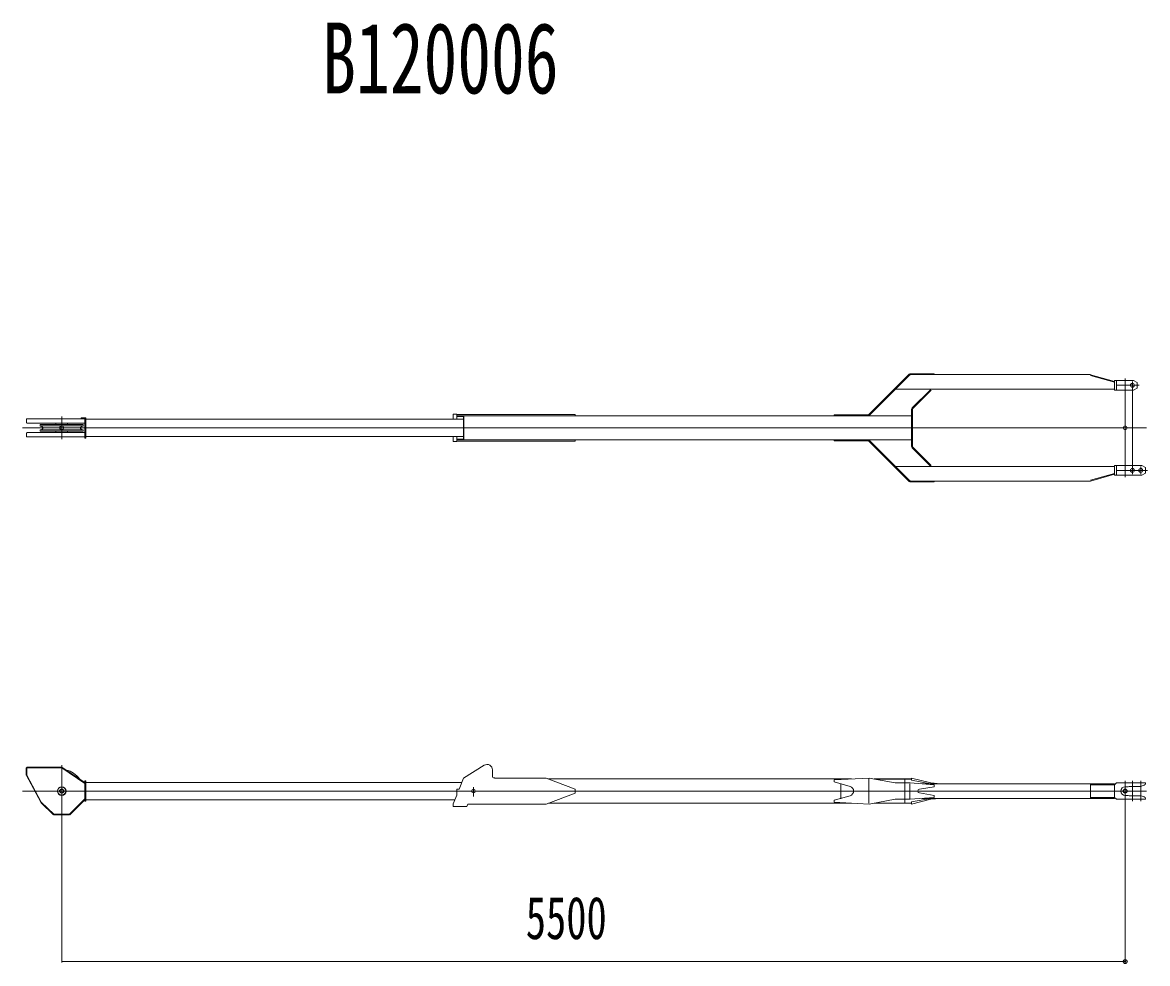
# Model space of a CAD drawing. Units: millimetres, scale not verified. Extents: x -25692 to 24490, y -16109 to 16085.
# Drawn here: x 16352 to 22171, y 10658 to 15522 of the extents above; entities that cross this region are included whole.
import ezdxf
from ezdxf.enums import TextEntityAlignment as Align

# ---------------------------------------------------------------- set-up
doc = ezdxf.new("R2010")
doc.units = ezdxf.units.MM
doc.header["$LTSCALE"] = 40
doc.header["$PDMODE"] = 32
doc.header["$PDSIZE"] = 20
doc.layers.add('0-0_0', color=7, linetype='Continuous', lineweight=18)
doc.layers.add('0-1_DEFPOINTS', color=7, linetype='Continuous')
doc.styles.add('ＭＳ ゴシック', font='')
doc.styles.get('ＭＳ ゴシック').set_extended_font_data('MS Gothic')

# ---------------------------------------------------------------- blocks, each defined once
blk = doc.blocks.new('D5')
at = {"layer": '0-0_0'}
for p, q in [((73906.7, 23614.44), (73906.7, 22730.41)), ((79406.7, 23614.44), (79406.7, 22730.41)), ((73910.9, 22734.91), (79402.5, 22734.91))]:
    blk.add_line(p, q, dxfattribs=at)
for points in [[(73910.9, 22735.61), (73910.9, 22734.21), (73906.7, 22734.91)], [(79402.5, 22735.61), (79402.5, 22734.21), (79406.7, 22734.91)]]:
    blk.add_solid(points, dxfattribs=at)
at = {"layer": '0-1_DEFPOINTS'}
for p in [(73906.7, 23616), (79406.7, 23616), (79406.7, 22734.91)]:
    blk.add_point(p, dxfattribs=at)
at = {"layer": '0-0_0', "style": 'ＭＳ ゴシック', "width": 0.7}
blk.add_text('5500', height=219.9, dxfattribs=at).set_placement((76306.7, 22784.91), align=Align.BOTTOM_LEFT)

msp = doc.modelspace()

# ---------------------------------------------------------------- linework, layer by layer
at = {"layer": '0-0_0'}
for p, q in [((20730.28, 13495.05), (20938.58, 13703.25)), ((20733.48, 13491.85), (20941.78, 13700.05)), ((20945.28, 13706.05), (21067.68, 13706.05)), ((20945.28, 13701.55), (21875.18, 13701.55)), ((21067.68, 13701.55), (21067.68, 13706.05)), ((21875.18, 13697.05), (22000.18, 13662.05)), ((21876.48, 13701.35), (22000.18, 13666.75)), ((22055.18, 13171.55), (22055.18, 13681.55)), ((20868.18, 13626.55), (22000.18, 13626.55)), ((20953.48, 13529.35), (21047.98, 13623.75)), ((20956.68, 13526.15), (21051.08, 13620.55)), ((21998.98, 13662.35), (22000.18, 13666.75)), ((22000.18, 13671.55), (22097.68, 13671.55)), ((22000.18, 13621.55), (22000.18, 13671.55)), ((22000.18, 13621.55), (22097.68, 13621.55)), ((22009.68, 13621.55), (22009.68, 13671.55)), ((22010.68, 13646.55), (22127.68, 13646.55)), ((22092.68, 13186.55), (22092.68, 13666.55)), ((22117.68, 13661.55), (22097.68, 13671.55)), ((22097.68, 13621.55), (22117.68, 13631.55)), ((22117.68, 13631.55), (22117.68, 13661.55)), ((20950.68, 13330.45), (20950.68, 13522.65)), ((20955.18, 13330.45), (20955.18, 13522.65)), ((16372.38, 13473.75), (16675.18, 13473.75)), ((16372.38, 13457.75), (16372.38, 13473.75)), ((16378.78, 13450.55), (16675.18, 13450.55)), ((16444.18, 13444.05), (16666.18, 13444.05)), ((16444.18, 13444.05), (16444.18, 13437.95)), ((16524.98, 13444.05), (16524.98, 13450.55)), ((16555.18, 13368.05), (16555.18, 13485.05)), ((16555.18, 13473.75), (16555.18, 13450.55)), ((16585.48, 13444.05), (16585.48, 13450.55)), ((16656.18, 13476.05), (16656.18, 13479.05)), ((16656.18, 13479.05), (16679.68, 13479.05)), ((16656.18, 13476.05), (16675.18, 13476.05)), ((16666.18, 13444.05), (16666.18, 13437.95)), ((16675.18, 13374.05), (16675.18, 13479.05)), ((16679.68, 13374.05), (16679.68, 13479.05)), ((16679.68, 13471.55), (18633.98, 13471.55)), ((18579.68, 13496.55), (18598.68, 13496.55)), ((18579.68, 13471.55), (18579.68, 13496.55)), ((18598.68, 13496.55), (18598.68, 13471.55)), ((18598.68, 13495.05), (19210.18, 13495.05)), ((18598.68, 13489.05), (20950.68, 13489.05)), ((18598.68, 13485.85), (18633.98, 13485.85)), ((18633.98, 13367.25), (18633.98, 13485.85)), ((18635.18, 13364.05), (18635.18, 13489.05)), ((19210.18, 13495.05), (19210.18, 13489.05)), ((20550.68, 13489.05), (20550.68, 13493.55)), ((20550.68, 13493.55), (20726.78, 13493.55)), ((16352.38, 13426.55), (22164.68, 13426.55)), ((16378.78, 13402.55), (16675.18, 13402.55)), ((16444.18, 13415.15), (16444.18, 13409.05)), ((16666.18, 13409.05), (16444.18, 13409.05)), ((16445.58, 13436.05), (16454.98, 13432.65)), ((16454.98, 13420.45), (16445.58, 13417.05)), ((16449.18, 13436.55), (16661.18, 13436.55)), ((16661.18, 13416.55), (16449.18, 13416.55)), ((16524.98, 13409.05), (16524.98, 13402.55)), ((16555.18, 13379.35), (16555.18, 13402.55)), ((16585.48, 13409.05), (16585.48, 13402.55)), ((16664.88, 13436.05), (16655.48, 13432.65)), ((16655.48, 13420.45), (16664.88, 13417.05)), ((16666.18, 13415.15), (16666.18, 13409.05)), ((16675.18, 13374.05), (16679.68, 13374.05)), ((16679.68, 13381.55), (18633.98, 13381.55)), ((18579.68, 13356.55), (18579.68, 13381.55)), ((18579.68, 13356.55), (18598.68, 13356.55)), ((18598.68, 13356.55), (18598.68, 13381.55)), ((18598.68, 13367.25), (18633.98, 13367.25)), ((18598.68, 13364.05), (20950.68, 13364.05)), ((18598.68, 13358.05), (19210.18, 13358.05)), ((19210.18, 13358.05), (19210.18, 13364.05)), ((20550.68, 13364.05), (20550.68, 13359.55)), ((20550.68, 13359.55), (20726.78, 13359.55)), ((20730.28, 13358.05), (20938.68, 13149.75)), ((20733.48, 13361.25), (20941.78, 13152.95)), ((20956.68, 13326.95), (21051.18, 13232.45)), ((20953.48, 13323.75), (21047.98, 13229.25)), ((20868.18, 13226.55), (22000.18, 13226.55)), ((22000.18, 13231.55), (22140.68, 13231.55)), ((22000.18, 13231.55), (22000.18, 13181.55)), ((22009.68, 13231.55), (22009.68, 13181.55)), ((22135.68, 13186.55), (22135.68, 13226.55)), ((22160.68, 13221.55), (22140.68, 13231.55)), ((22160.68, 13221.55), (22160.68, 13191.55)), ((20945.28, 13151.55), (21875.18, 13151.55)), ((21067.68, 13151.55), (21067.68, 13147.05)), ((21875.18, 13156.05), (22000.18, 13191.05)), ((21876.48, 13151.75), (22000.18, 13186.35)), ((21998.98, 13190.75), (22000.18, 13186.35)), ((22000.18, 13181.55), (22140.68, 13181.55)), ((22010.68, 13206.55), (22170.68, 13206.55)), ((22160.68, 13191.55), (22140.68, 13181.55)), ((20945.28, 13147.05), (21067.68, 13147.05)), ((16371.98, 11669.14), (16371.98, 11631.64)), ((16375.18, 11672.34), (16555.18, 11672.34)), ((16375.18, 11672.34), (16375.18, 11631.64)), ((16555.18, 11683.64), (16555.18, 11325.94)), ((16556.98, 11671.84), (16675.18, 11592.94)), ((18633.88, 11616.64), (18740.78, 11682.54)), ((18782.68, 11659.14), (18782.68, 11626.64)), ((16371.98, 11631.64), (16375.18, 11631.64)), ((16372.38, 11630.14), (16375.18, 11631.64)), ((16372.38, 11630.14), (16446.48, 11491.14)), ((16375.18, 11631.64), (16449.38, 11492.64)), ((16675.18, 11601.64), (16679.68, 11601.64)), ((16675.18, 11601.64), (16675.18, 11496.64)), ((16679.68, 11601.64), (16679.68, 11496.64)), ((16679.68, 11594.14), (18624.88, 11594.14)), ((18611.08, 11559.64), (18633.88, 11616.64)), ((18795.18, 11617.64), (18788.38, 11617.64)), ((18792.68, 11616.64), (19060.18, 11616.64)), ((18795.18, 11617.64), (18795.18, 11616.64)), ((19210.18, 11559.14), (19060.18, 11616.64)), ((19073.28, 11611.64), (20640.68, 11611.64)), ((20550.68, 11606.64), (20730.68, 11616.64)), ((20550.68, 11606.64), (20550.68, 11596.64)), ((20550.68, 11596.64), (20632.58, 11573.14)), ((20584.68, 11589.14), (20584.68, 11509.14)), ((20728.88, 11611.64), (20728.88, 11486.64)), ((20865.08, 11591.64), (20730.68, 11616.64)), ((20757.58, 11611.64), (20950.68, 11611.64)), ((20758.58, 11611.44), (20950.68, 11611.44)), ((20865.08, 11591.64), (20943.18, 11591.64)), ((20915.18, 11610.54), (20915.18, 11487.84)), ((20941.38, 11586.64), (20941.38, 11511.64)), ((20943.18, 11591.64), (21067.68, 11581.64)), ((20950.68, 11616.64), (21050.68, 11591.64)), ((20950.68, 11616.64), (20950.68, 11604.74)), ((20950.68, 11604.74), (21048.48, 11586.64)), ((21005.48, 11586.64), (22000.18, 11586.64)), ((21050.68, 11591.64), (21050.68, 11586.64)), ((21050.68, 11591.64), (21100.68, 11586.64)), ((21067.68, 11581.64), (21067.68, 11571.64)), ((21875.18, 11586.64), (21875.18, 11511.64)), ((21875.18, 11582.14), (22000.18, 11582.14)), ((21876.48, 11582.14), (21876.48, 11516.14)), ((22009.68, 11591.64), (22000.18, 11582.14)), ((22000.18, 11586.64), (22000.18, 11511.64)), ((22009.68, 11591.64), (22160.68, 11591.64)), ((22055.18, 11601.64), (22055.18, 11496.64)), ((22092.68, 11601.64), (22092.68, 11496.64)), ((22135.68, 11601.64), (22135.68, 11496.64)), ((22153.88, 11579.14), (22138.78, 11574.14)), ((22160.68, 11591.64), (22160.68, 11588.64)), ((16352.38, 11549.14), (22164.68, 11549.14)), ((18580.18, 11482.64), (18598.68, 11528.84)), ((18598.68, 11559.64), (18611.08, 11559.64)), ((18598.68, 11559.64), (18598.68, 11528.84)), ((18684.68, 11569.64), (18684.68, 11520.74)), ((19210.18, 11539.14), (19060.18, 11481.64)), ((19210.18, 11559.14), (19210.18, 11539.14)), ((20650.68, 11549.14), (19210.18, 11549.14)), ((20550.68, 11501.64), (20632.58, 11525.14)), ((21067.68, 11571.64), (20991.08, 11559.04)), ((21067.68, 11526.64), (20991.08, 11539.24)), ((21067.68, 11516.64), (21067.68, 11526.64)), ((22070.18, 11526.44), (22055.18, 11526.44)), ((22075.18, 11525.14), (22070.18, 11526.44)), ((22132.48, 11573.14), (22075.18, 11573.14)), ((22132.48, 11525.14), (22075.18, 11525.14)), ((22153.88, 11519.14), (22138.78, 11524.14)), ((16446.48, 11491.14), (16449.38, 11492.64)), ((16447.08, 11490.34), (16449.38, 11492.64)), ((16512.98, 11426.84), (16447.08, 11490.34)), ((16515.18, 11429.14), (16449.38, 11492.64)), ((16595.18, 11429.14), (16675.18, 11509.14)), ((16597.48, 11426.84), (16675.18, 11504.64)), ((16675.18, 11496.64), (16679.68, 11496.64)), ((16679.68, 11504.14), (18588.88, 11504.14)), ((18580.18, 11482.64), (18580.18, 11469.64)), ((18580.18, 11469.64), (18650.18, 11469.64)), ((18650.18, 11469.64), (18655.18, 11481.64)), ((18655.18, 11481.64), (19060.18, 11481.64)), ((19073.28, 11486.64), (20640.68, 11486.64)), ((20550.68, 11491.64), (20550.68, 11501.64)), ((20550.68, 11491.64), (20730.68, 11481.64)), ((20730.68, 11481.64), (20865.08, 11506.64)), ((20757.58, 11486.64), (20950.68, 11486.64)), ((20758.58, 11486.84), (20950.68, 11486.84)), ((20865.08, 11506.64), (20943.18, 11506.64)), ((20943.18, 11506.64), (21067.68, 11516.64)), ((20950.68, 11493.54), (21048.48, 11511.64)), ((20950.68, 11481.64), (21050.68, 11506.64)), ((20950.68, 11481.64), (20950.68, 11493.54)), ((21005.48, 11511.64), (22000.18, 11511.64)), ((21050.68, 11511.64), (21050.68, 11506.64)), ((21050.68, 11506.64), (21100.68, 11511.64)), ((21875.18, 11516.14), (22000.18, 11516.14)), ((22000.18, 11516.14), (22009.68, 11506.64)), ((22009.68, 11506.64), (22160.68, 11506.64)), ((22160.68, 11509.64), (22160.68, 11506.64)), ((16512.98, 11426.84), (16515.18, 11429.14)), ((16515.18, 11429.14), (16515.18, 11425.94)), ((16515.18, 11429.14), (16595.18, 11429.14)), ((16515.18, 11425.94), (16595.18, 11425.94))]:
    msp.add_line(p, q, dxfattribs=at)
for points in [[(16372.38, 13457.75), (16372.38, 13457.35), (16372.48, 13457.05), (16372.48, 13456.65), (16372.58, 13456.25), (16372.58, 13455.95), (16372.68, 13455.55), (16372.78, 13455.25), (16372.88, 13454.85), (16373.08, 13454.55), (16373.18, 13454.25), (16373.38, 13453.85), (16373.58, 13453.55), (16373.78, 13453.25), (16373.98, 13452.95), (16374.28, 13452.65), (16374.48, 13452.45), (16374.78, 13452.15), (16375.08, 13451.95), (16375.28, 13451.65), (16375.58, 13451.45), (16375.98, 13451.25), (16376.28, 13451.15), (16376.58, 13450.95), (16376.98, 13450.85), (16377.28, 13450.75), (16377.68, 13450.65), (16377.98, 13450.55), (16378.38, 13450.55), (16378.78, 13450.55)], [(16378.78, 13402.55), (16378.38, 13402.55), (16377.98, 13402.45), (16377.68, 13402.45), (16377.28, 13402.35), (16376.98, 13402.25), (16376.58, 13402.15), (16376.28, 13401.95), (16375.98, 13401.85), (16375.68, 13401.65), (16375.28, 13401.45), (16375.08, 13401.15), (16374.78, 13400.95), (16374.48, 13400.65), (16374.28, 13400.45), (16373.98, 13400.15), (16373.78, 13399.85), (16373.58, 13399.55), (16373.38, 13399.25), (16373.18, 13398.85), (16373.08, 13398.55), (16372.98, 13398.25), (16372.78, 13397.85), (16372.68, 13397.55), (16372.58, 13397.15), (16372.58, 13396.85), (16372.48, 13396.45), (16372.48, 13396.05), (16372.38, 13395.75), (16372.38, 13395.35)], [(16372.38, 13395.35), (16372.38, 13379.35), (16675.18, 13379.35)], [(16371.98, 11669.14), (16555.18, 11669.14), (16675.18, 11589.14)], [(16555.18, 11672.34), (16555.18, 11669.14), (16556.98, 11671.84)], [(22075.18, 11573.14), (22070.18, 11571.84), (22055.18, 11571.84)], [(16597.48, 11426.84), (16595.18, 11429.14), (16595.18, 11425.94)]]:
    msp.add_lwpolyline(points, dxfattribs=at)
for centre, radius in [((22092.68, 13646.55), 10), ((22092.68, 13206.55), 10), ((22135.68, 13206.55), 10), ((16555.18, 11549.14), 22.5), ((16555.18, 11549.14), 21), ((18684.68, 11549.14), 9.5)]:
    msp.add_circle(centre, radius, dxfattribs=at)
for centre, radius, start, end in [((20945.28, 13696.55), 9.5, 90, 135), ((20945.28, 13696.55), 5, 90, 135), ((20960.18, 13522.65), 9.5, 135, 180), ((20960.18, 13522.65), 5, 135, 180), ((20726.78, 13498.55), 5, 270, 315), ((20726.78, 13498.55), 9.5, 270, 315), ((16446.18, 13437.95), 2, 180, 250), ((16446.18, 13415.15), 2, 110, 180), ((16452.68, 13426.55), 6.5, 290, 70), ((16657.68, 13426.55), 6.5, 110, 250), ((16664.18, 13437.95), 2, 290, 0), ((16664.18, 13415.15), 2, 0, 70), ((20726.78, 13354.55), 9.5, 45, 90), ((20726.78, 13354.55), 5, 45, 90), ((20960.18, 13330.45), 9.5, 180, 225), ((20960.18, 13330.45), 5, 180, 225), ((20945.28, 13156.55), 9.5, 225, 270), ((20945.28, 13156.55), 5, 225, 270), ((16555.18, 11549.14), 111, 34.488, 78.1319), ((18755.18, 11659.14), 27.5, 360, 121.643), ((18792.68, 11626.64), 10, 180, 270), ((22150.68, 11588.64), 10, 288.366, 0.00001), ((20625.68, 11549.14), 25, 285.9913, 74.0087), ((20992.68, 11549.14), 10, 99.362, 260.6381), ((22055.18, 11549.14), 22.7, 90, 270), ((22132.48, 11593.14), 20, 270, 288.366), ((22132.48, 11505.14), 20, 71.634, 90), ((22150.68, 11509.64), 10, 360, 71.634)]:
    msp.add_arc(centre, radius, start, end, dxfattribs=at)
at = {"layer": '0-0_0', "color": 1}
for p in [(16555.18, 13426.55), (22055.18, 13426.55), (16555.18, 11549.14), (22055.18, 11549.14)]:
    msp.add_point(p, dxfattribs=at)

# ---------------------------------------------------------------- block references
at = {"layer": '0-0_0'}
msp.add_blockref('D5', (-57351.52, -12066.86), dxfattribs=at)

# ---------------------------------------------------------------- texts
at = {"layer": '0-0_0', "style": 'ＭＳ ゴシック', "width": 0.7}
msp.add_text('B120006', height=366.6, dxfattribs=at).set_placement((17902.59, 15045.05), align=Align.BOTTOM_LEFT)

doc.saveas('drawing.dxf')
